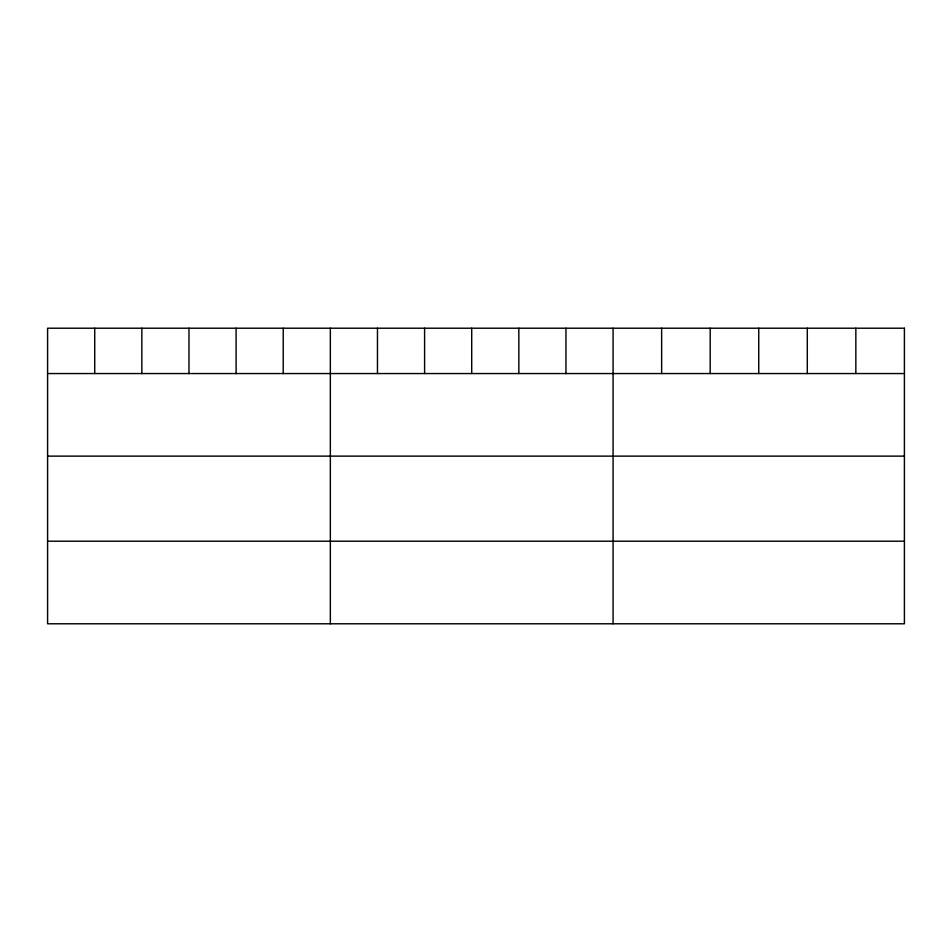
<?xml version="1.0" encoding="UTF-8"?>
<svg xmlns="http://www.w3.org/2000/svg" width="952" height="952" viewBox="0 0 952 952"><rect width="100%" height="100%" fill="white"/><g stroke="black" fill="none" stroke-linecap="round" stroke-linejoin="round"><path stroke-width="1.43" d="M47.6 373.553L904.4 373.553M47.6 456.127L904.4 456.127M47.6 541.212L904.4 541.212M855.848 328.214L855.848 373.553M807.296 328.214L807.296 373.553M758.744 328.214L758.744 373.553M710.192 328.214L710.192 373.553M661.64 328.214L661.64 373.553M613.088 328.214L613.088 623.786M565.964 328.214L565.964 373.553M518.84 328.214L518.84 373.553M471.716 328.214L471.716 373.553M424.592 328.214L424.592 373.553M377.468 328.214L377.468 373.553M330.344 328.214L330.344 623.786M283.22 328.214L283.22 373.553M236.096 328.214L236.096 373.553M188.972 328.214L188.972 373.553M141.848 328.214L141.848 373.553M94.724 328.214L94.724 373.553M904.4 328.214L47.6 328.214L47.6 623.786L904.4 623.786L904.4 328.214"/></g></svg>
